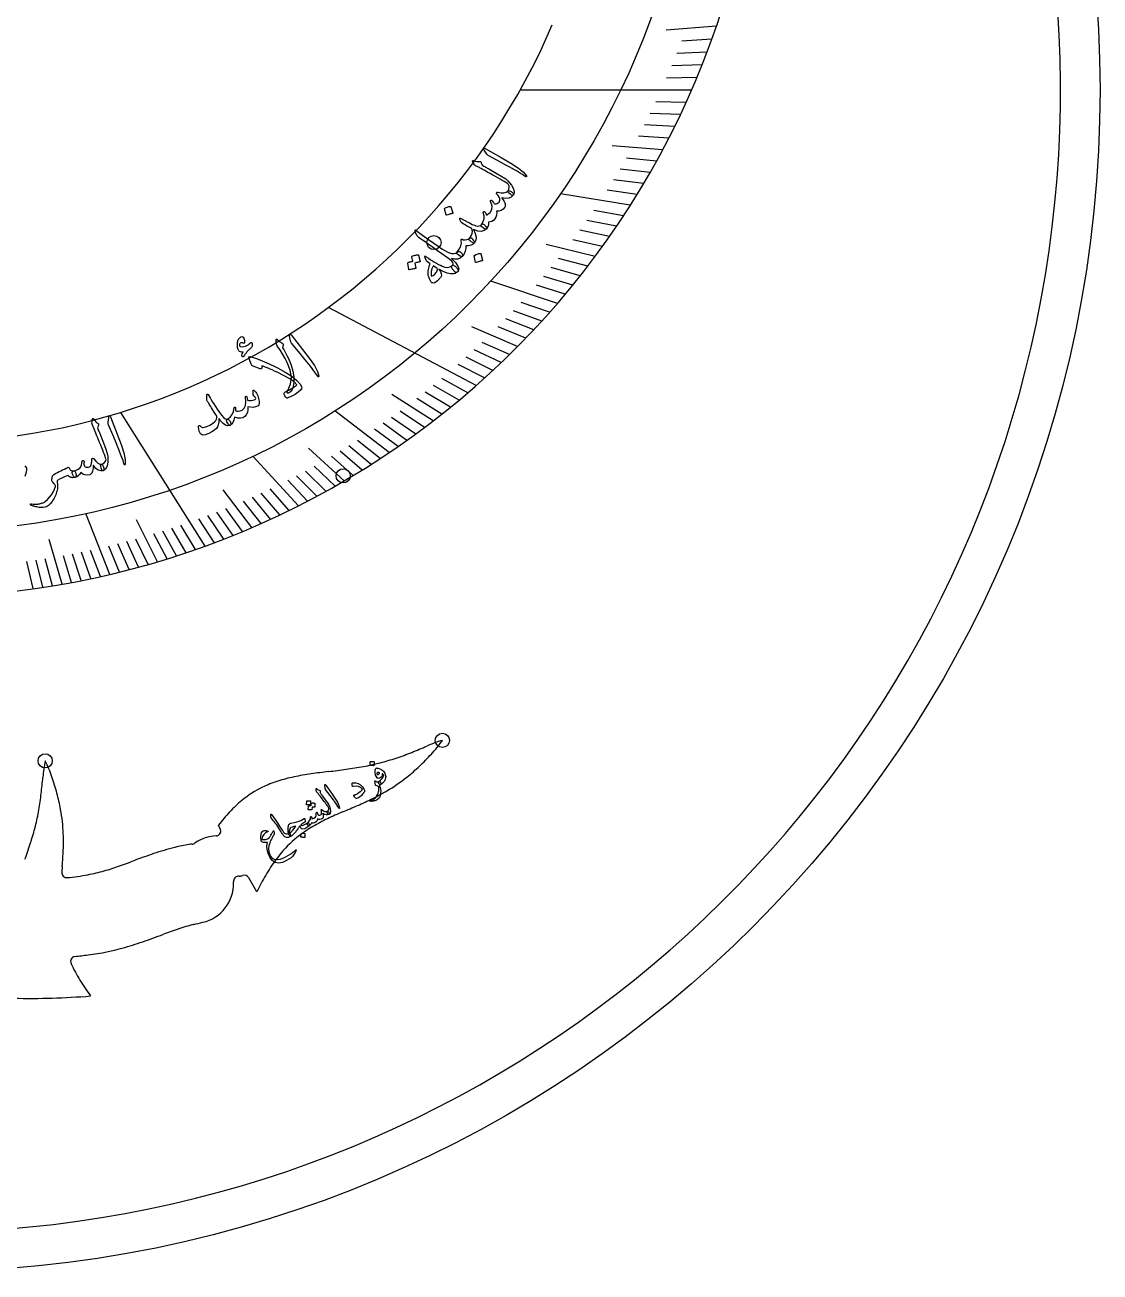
# Model space of a CAD drawing. Header units: millimetres. Extents: x -58 to 58, y -58 to 58.
# Drawn here: x 5.3 to 58.5, y -58.5 to 3.2 of the extents above; entities that cross this region are included whole.
import ezdxf

# ---------------------------------------------------------------- set-up
doc = ezdxf.new("R2010")
doc.units = ezdxf.units.MM
for name, color, linetype in [('CUT_INNER', 6, 'Continuous'), ('CUT_OUTER', 1, 'Continuous'), ('ENGRAVE', 7, 'Continuous'), ('ENGRAVE_FINE', 8, 'Continuous'), ('TEXT', 5, 'Continuous')]:
    doc.layers.add(name, color=color, linetype=linetype)

msp = doc.modelspace()

# ---------------------------------------------------------------- linework, layer by layer
at = {"layer": 'CUT_INNER'}
for points in [[(14.968, -36.539), (14.884, -36.393), (14.881, -36.388)], [(7.158, -38.42), (7.133, -38.706)], [(15.914, -38.908), (15.865, -38.91)], [(16.999, -39.258), (16.784, -39.676), (16.781, -39.681), (16.778, -39.676), (16.381, -38.986)], [(7.591, -43.227), (7.598, -43.243)], [(8.552, -44.831), (8.555, -44.836)]]:
    msp.add_lwpolyline(points, dxfattribs=at)
for centre, radius, start, end in [((0, 0), 56.539, 270.70389, 63.29104), ((0, 16.716), 41.783, 257.27303, 344.10746), ((0, 16.716), 34.178, 256.86171, 336.7479), ((10.699, 1.544), 36.976, 291.82766, 293.08356), ((27.57, -37.695), 5.738, 106.26017, 114.43878), ((21.461, -29.105), 5.456, 316.50738, 325.6126), ((11.923, -34.396), 5.738, 167.9521, 176.1307), ((1.463, -35.701), 5.456, 18.19931, 27.30453), ((19.676, -20.71), 12.988, 280.55773, 284.29604), ((19.954, -21.851), 11.813, 284.35623, 288.38314), ((19.151, -19.492), 14.305, 288.45504, 291.73038), ((16.909, -25.102), 11.516, 313.47692, 317.64612), ((21.422, -47.464), 13.759, 98.15871, 101.73049), ((25.319, -74.562), 41.136, 96.96125, 98.17508), ((13.521, 21.908), 56.053, 276.98062, 277.87594), ((18.594, -14.828), 18.968, 277.90328, 280.51538), ((18.23, -26.498), 9.595, 308.57604, 313.4895), ((-30.624, -30.642), 36.976, 353.51959, 354.77549), ((-4.22, -37.81), 11.516, 15.16885, 19.33805), ((19.312, -39.138), 5.149, 115.91767, 129.43303), ((19.59, -39.735), 5.808, 107.76801, 115.80802), ((20.249, -41.813), 7.987, 101.73095, 107.7239), ((18.754, -27.138), 8.767, 300.56907, 308.50971), ((-8.095, -33.176), 14.305, 350.14697, 353.42231), ((-2.365, -37.31), 9.595, 10.26797, 15.18143), ((20.017, -39.986), 6.252, 129.48853, 137.10357), ((14.84, -19.418), 17.427, 293.42497, 296.0855), ((17.857, -25.601), 10.547, 296.13149, 300.51386), ((-5.637, -33.588), 11.813, 346.04816, 350.07507), ((-1.552, -37.152), 8.767, 2.261, 10.20164), ((22.313, -42.113), 9.382, 137.13072, 142.38925), ((28.884, -54.215), 20.089, 113.04347, 115.36517), ((-32.501, 90.023), 136.668, 293.05526, 293.39599), ((24.278, -44.494), 9.332, 115.37837, 120.35393), ((-6.774, -33.292), 12.988, 342.24966, 345.98797), ((-3.331, -37.212), 10.547, 357.82342, 2.20579), ((14.79, -38.723), 1.804, 105.76571, 126.2065), ((14.84, -38.902), 1.99, 92.13116, 105.75544), ((14.752, -36.664), 0.25, 273.35956, 29.98994), ((22.486, -41.551), 5.884, 127.6735, 139.8252), ((22.868, -42.074), 6.531, 120.40987, 127.52562), ((-12.466, -31.455), 18.968, 339.59521, 342.20731), ((-10.206, -36.937), 17.427, 355.1169, 357.77743), ((16.263, -51.54), 14.492, 104.09296, 108.43611), ((14.576, -44.373), 7.131, 99.32198, 104.9714), ((13.643, -39.051), 1.73, 91.86177, 97.37974), ((13.567, -37.073), 0.25, 274.48753, 308.93722), ((-6.194, 6.926), 48.129, 289.64803, 290.64016), ((20.163, -63.099), 26.692, 108.53251, 110.60202), ((23.431, -42.339), 7.114, 139.88617, 146.95639), ((7.383, -38.728), 0.25, 175.0284, 276.19528), ((6.442, -28.351), 10.67, 275.20518, 280.68443), ((6.65, -29.537), 9.465, 280.77313, 285.87214), ((5.781, -26.577), 12.55, 285.99293, 289.58706), ((15.831, -38.034), 0.877, 275.39618, 286.64618), ((16.164, -39.112), 0.25, 30.01575, 108.96606), ((26.093, -44.065), 10.287, 146.98687, 152.14155), ((13.672, -39.28), 1.96, 283.04587, 1.41534), ((15.878, -39.16), 0.25, 92.98405, 184.47882), ((15.182, -39.233), 0.45, 0.18398, 6.89413), ((16.282, -51.614), 10.647, 104.25539, 108.61128), ((12.202, -33.91), 7.527, 281.16558, 284.7201), ((-5.014, 3.711), 48.626, 289.5549, 290.63893), ((20.443, -63.882), 23.601, 108.67969, 110.63408), ((6.618, -29.406), 13.522, 277.75207, 285.61845), ((5.874, -26.872), 16.163, 285.73975, 289.47235), ((7.821, -43.128), 0.25, 101.05884, 203.25892), ((-96.598, 852.947), 901.889, 276.645449, 276.688197), ((15.128, -39.698), 8.322, 205.21112, 211.52467), ((19.46, -37.04), 13.405, 211.52671, 215.53757), ((5.513, -5.996), 38.959, 268.88473, 274.47807)]:
    msp.add_arc(centre, radius, start, end, dxfattribs=at)
at = {"layer": 'CUT_OUTER'}
msp.add_circle((0, 0), 58.5, dxfattribs=at)
at = {"layer": 'ENGRAVE'}
for points in [[(38.294, 0), (29.811, 0)], [(35.262, -5.698), (31.803, -5.139)], [(31.653, -10.559), (28.355, -9.458)], [(27.635, -14.623), (20.33, -10.757)], [(14.22, -22.572), (10.049, -15.951)], [(23.334, -17.944), (20.651, -15.881)], [(18.84, -20.578), (16.593, -18.123)], [(9.519, -23.968), (8.325, -20.964)]]:
    msp.add_lwpolyline(points, dxfattribs=at)
for centre, radius in [((0, 16.717), 38.589), ((25.547, -7.547), 0.351), ((21.056, -19.093), 0.351), ((25.965, -32.186), 0.351), ((6.312, -33.197), 0.351)]:
    msp.add_circle(centre, radius, dxfattribs=at)
at = {"layer": 'ENGRAVE_FINE'}
for points in [[(39.526, 3.169), (37.032, 2.969)], [(39.297, 2.518), (37.802, 2.423)], [(39.059, 1.876), (37.562, 1.804)], [(38.812, 1.242), (37.315, 1.194)], [(38.557, 0.617), (37.059, 0.593)], [(38.022, -0.608), (36.524, -0.584)], [(37.743, -1.208), (36.246, -1.16)], [(37.457, -1.799), (35.96, -1.727)], [(37.163, -2.382), (35.668, -2.286)], [(36.862, -2.956), (34.369, -2.756)], [(36.555, -3.521), (35.065, -3.378)], [(36.241, -4.078), (34.754, -3.911)], [(35.921, -4.627), (34.437, -4.436)], [(35.594, -5.167), (34.114, -4.952)], [(34.924, -6.221), (33.453, -5.96)], [(34.58, -6.736), (33.115, -6.451)], [(34.231, -7.243), (32.771, -6.934)], [(33.518, -8.231), (31.101, -7.637)], [(33.877, -7.741), (32.423, -7.409)], [(33.154, -8.713), (31.714, -8.334)], [(32.412, -9.652), (30.987, -9.227)], [(32.785, -9.186), (31.353, -8.785)], [(32.035, -10.109), (30.618, -9.662)], [(30.877, -11.433), (29.489, -10.919)], [(31.267, -11), (29.869, -10.508)], [(29.686, -12.687), (27.42, -11.718)], [(30.087, -12.277), (28.719, -11.718)], [(30.484, -11.859), (29.105, -11.323)], [(28.875, -13.484), (27.541, -12.861)], [(29.282, -13.089), (27.936, -12.487)], [(28.465, -13.871), (27.142, -13.227)], [(28.051, -14.25), (26.742, -13.585)], [(26.794, -15.344), (25.524, -14.617)], [(27.216, -14.987), (25.933, -14.28)], [(25.513, -16.373), (23.467, -15.059)], [(25.943, -16.037), (24.702, -15.27)], [(26.37, -15.694), (25.114, -14.947)], [(25.082, -16.701), (23.871, -15.895)], [(24.212, -17.337), (23.032, -16.492)], [(24.648, -17.022), (23.453, -16.197)], [(23.774, -17.644), (22.611, -16.781)], [(21.107, -19.344), (19.341, -17.726)], [(22.003, -18.804), (20.908, -17.869)], [(22.448, -18.524), (21.336, -17.607)], [(22.892, -18.238), (21.762, -17.338)], [(21.555, -19.077), (20.479, -18.125)], [(19.751, -20.104), (18.75, -19.085)], [(20.204, -19.857), (19.184, -18.854)], [(20.656, -19.604), (19.617, -18.617)], [(18.383, -20.805), (17.442, -19.74)], [(19.296, -20.344), (18.315, -19.309)], [(16.543, -21.652), (15.112, -19.78)], [(17.005, -21.45), (16.125, -20.341)], [(17.465, -21.241), (16.565, -20.147)], [(17.925, -21.026), (17.004, -19.946)], [(15.616, -22.038), (14.802, -20.889)], [(16.08, -21.849), (15.244, -20.712)], [(11.877, -23.343), (10.824, -21.273)], [(13.753, -22.738), (13.028, -21.54)], [(14.686, -22.401), (13.916, -21.226)], [(15.152, -22.223), (14.359, -21.061)], [(12.347, -23.201), (11.692, -21.97)], [(12.816, -23.052), (12.138, -21.832)], [(13.285, -22.898), (12.583, -21.689)], [(7.149, -24.451), (6.504, -22.246)], [(9.045, -24.076), (8.559, -22.781)], [(9.991, -23.854), (9.456, -22.576)], [(10.463, -23.735), (9.904, -22.465)], [(10.935, -23.61), (10.351, -22.349)], [(11.406, -23.48), (10.799, -22.228)], [(5.722, -24.673), (5.412, -23.334)], [(6.198, -24.604), (5.862, -23.27)], [(6.673, -24.53), (6.312, -23.202)], [(7.623, -24.365), (7.212, -23.049)], [(8.098, -24.274), (7.661, -22.965)], [(8.572, -24.178), (8.11, -22.875)]]:
    msp.add_lwpolyline(points, dxfattribs=at)
at = {"layer": 'TEXT'}
for points in [[(28.036, -2.974), (28, -2.908), (27.996, -2.872), (28.024, -2.867), (28.084, -2.893), (28.871, -3.341), (29.354, -3.616), (29.724, -3.858), (29.98, -4.07), (30.121, -4.251), (30.128, -4.271), (30.13, -4.286), (30.126, -4.294), (30.115, -4.297), (30.103, -4.296), (30.089, -4.292), (30.073, -4.285), (30.055, -4.274), (29.925, -4.182), (29.782, -4.092), (29.627, -4.001), (29.46, -3.912), (29.417, -3.887), (29.3, -3.823), (29.109, -3.718), (28.844, -3.572), (28.254, -3.253), (28.224, -3.234), (28.199, -3.213), (28.177, -3.192), (28.16, -3.169)], [(27.558, -3.7), (27.524, -3.645), (27.497, -3.602), (27.476, -3.571), (27.463, -3.551), (27.455, -3.537), (27.451, -3.525), (27.452, -3.514), (27.457, -3.503), (27.466, -3.494), (27.478, -3.49), (27.492, -3.49), (27.509, -3.494), (27.59, -3.517), (27.668, -3.531), (27.743, -3.536), (27.815, -3.531), (27.837, -3.531), (27.855, -3.54), (27.87, -3.557), (27.881, -3.584), (27.927, -3.714), (27.972, -3.74), (28.015, -3.765), (28.058, -3.79), (28.1, -3.814), (28.142, -3.837), (28.182, -3.861), (28.222, -3.883), (28.262, -3.905), (28.625, -4.108), (28.904, -4.273), (29.099, -4.401), (29.209, -4.492), (29.377, -4.7), (29.477, -4.887), (29.51, -5.052), (29.474, -5.194), (29.472, -5.197), (29.47, -5.2), (29.467, -5.203), (29.465, -5.206), (29.435, -5.211), (29.389, -5.194), (29.326, -5.155), (29.246, -5.094), (29.218, -5.069), (29.203, -5.044), (29.199, -5.02), (29.208, -4.996), (29.25, -4.909), (29.269, -4.826), (29.266, -4.747), (29.242, -4.671), (29.178, -4.628), (29.104, -4.581), (29.02, -4.529), (28.926, -4.474), (28.823, -4.414), (28.71, -4.35), (28.589, -4.282), (28.458, -4.209), (28.331, -4.137), (28.216, -4.073), (28.114, -4.016), (28.025, -3.966), (27.949, -3.924), (27.886, -3.888), (27.836, -3.86), (27.799, -3.839), (27.61, -3.742), (27.592, -3.731), (27.578, -3.72), (27.567, -3.709), (27.558, -3.7)], [(27.998, -6.119), (27.99, -6.097), (27.986, -6.077), (27.985, -6.059), (27.988, -6.044), (27.995, -6.031), (28.005, -6.022), (28.018, -6.016), (28.035, -6.015), (28.053, -6.019), (28.069, -6.03), (28.084, -6.047), (28.098, -6.071), (28.104, -6.085), (28.11, -6.099), (28.117, -6.114), (28.124, -6.128), (28.131, -6.142), (28.138, -6.157), (28.144, -6.173), (28.15, -6.189), (28.321, -6.061), (28.412, -5.912), (28.423, -5.742), (28.353, -5.552), (28.344, -5.531), (28.339, -5.512), (28.337, -5.495), (28.339, -5.481), (28.345, -5.468), (28.354, -5.458), (28.366, -5.452), (28.382, -5.449), (28.398, -5.451), (28.414, -5.459), (28.429, -5.473), (28.442, -5.492), (28.474, -5.54), (28.502, -5.578), (28.527, -5.606), (28.55, -5.623), (28.59, -5.638), (28.632, -5.636), (28.677, -5.619), (28.724, -5.585), (28.767, -5.541), (28.797, -5.497), (28.812, -5.454), (28.813, -5.409), (28.799, -5.359), (28.766, -5.297), (28.716, -5.222), (28.648, -5.134), (28.64, -5.123), (28.638, -5.111), (28.642, -5.097), (28.651, -5.082), (28.664, -5.068), (28.677, -5.06), (28.691, -5.056), (28.706, -5.058), (28.87, -5.092), (29.009, -5.093), (29.122, -5.059), (29.21, -4.993), (29.231, -4.981), (29.258, -4.979), (29.291, -4.986), (29.331, -5.004), (29.372, -5.026), (29.406, -5.049), (29.434, -5.074), (29.456, -5.101), (29.473, -5.129), (29.482, -5.153), (29.483, -5.174), (29.476, -5.191), (29.372, -5.292), (29.244, -5.349), (29.092, -5.361), (28.916, -5.329), (28.907, -5.327), (28.902, -5.329), (28.901, -5.335), (28.905, -5.344), (28.967, -5.435), (29.015, -5.513), (29.05, -5.578), (29.07, -5.63), (29.078, -5.676), (29.077, -5.72), (29.067, -5.76), (29.048, -5.798), (28.965, -5.892), (28.87, -5.955), (28.764, -5.989), (28.647, -5.993), (28.657, -6.099), (28.645, -6.199), (28.611, -6.292), (28.555, -6.379), (28.486, -6.45), (28.411, -6.5), (28.33, -6.528), (28.243, -6.535), (28.244, -6.632), (28.23, -6.719), (28.2, -6.797), (28.155, -6.865), (28.122, -6.88), (28.071, -6.869), (28, -6.834), (27.91, -6.773), (27.888, -6.748), (27.879, -6.72), (27.883, -6.688), (27.901, -6.653), (27.988, -6.507), (28.033, -6.369), (28.037, -6.24), (27.998, -6.119)], [(26.065, -5.873), (26.065, -5.867), (26.067, -5.861), (26.071, -5.854), (26.078, -5.847), (26.145, -5.814), (26.214, -5.788), (26.285, -5.77), (26.359, -5.758), (26.368, -5.758), (26.375, -5.761), (26.38, -5.767), (26.384, -5.774), (26.487, -6.083), (26.488, -6.092), (26.484, -6.099), (26.475, -6.104), (26.461, -6.108), (26.449, -6.11), (26.43, -6.115), (26.405, -6.122), (26.373, -6.131), (26.334, -6.141), (26.289, -6.155), (26.236, -6.171), (26.175, -6.19), (26.167, -6.191), (26.16, -6.19), (26.156, -6.187), (26.154, -6.18)], [(26.918, -6.569), (26.907, -6.558), (26.893, -6.538), (26.878, -6.509), (26.861, -6.472), (26.847, -6.435), (26.835, -6.405), (26.827, -6.382), (26.822, -6.366), (26.824, -6.346), (26.834, -6.337), (26.854, -6.339), (26.882, -6.352), (26.901, -6.362), (26.922, -6.373), (26.948, -6.387), (26.977, -6.402), (27.01, -6.419), (27.045, -6.438), (27.083, -6.459), (27.124, -6.482), (27.298, -6.574), (27.44, -6.645), (27.549, -6.694), (27.626, -6.722), (27.704, -6.733), (27.776, -6.725), (27.842, -6.698), (27.901, -6.653), (27.917, -6.639), (27.936, -6.631), (27.956, -6.628), (27.977, -6.63), (28.002, -6.637), (28.025, -6.65), (28.047, -6.669), (28.067, -6.695), (28.115, -6.757), (28.146, -6.807), (28.159, -6.843), (28.155, -6.865), (28.034, -6.958), (27.887, -6.996), (27.712, -6.976), (27.511, -6.901), (27.504, -6.899), (27.5, -6.899), (27.499, -6.902), (27.501, -6.907), (27.591, -7.102), (27.63, -7.276), (27.619, -7.429), (27.558, -7.559), (27.547, -7.57), (27.532, -7.575), (27.514, -7.574), (27.493, -7.567), (27.466, -7.553), (27.432, -7.534), (27.393, -7.511), (27.347, -7.482), (27.307, -7.449), (27.287, -7.415), (27.288, -7.378), (27.31, -7.34), (27.39, -7.221), (27.436, -7.102), (27.448, -6.984), (27.425, -6.866), (27.417, -6.857), (27.396, -6.843), (27.362, -6.825), (27.316, -6.801), (27.287, -6.787), (27.252, -6.768), (27.212, -6.745), (27.165, -6.717), (27.112, -6.686), (27.053, -6.651), (26.989, -6.612), (26.918, -6.569)], [(26.465, -8.858), (26.432, -8.8), (26.415, -8.753), (26.415, -8.717), (26.432, -8.691), (26.462, -8.664), (26.484, -8.639), (26.496, -8.616), (26.499, -8.595), (26.478, -8.534), (26.424, -8.464), (26.337, -8.385), (26.219, -8.296), (25.933, -8.098), (25.679, -7.921), (25.458, -7.764), (25.268, -7.629), (25.109, -7.516), (24.982, -7.425), (24.886, -7.356), (24.82, -7.309), (24.779, -7.276), (24.746, -7.247), (24.722, -7.221), (24.707, -7.199), (24.623, -7.01), (24.611, -6.958), (24.614, -6.93), (24.631, -6.924), (24.663, -6.942), (24.988, -7.186), (25.278, -7.398), (25.533, -7.58), (25.753, -7.732), (25.936, -7.854), (26.084, -7.946), (26.195, -8.01), (26.27, -8.045), (26.411, -8.083), (26.53, -8.09), (26.628, -8.066), (26.705, -8.01), (26.729, -7.993), (26.76, -7.988), (26.796, -7.994), (26.838, -8.012), (26.873, -8.034), (26.903, -8.06), (26.927, -8.092), (26.947, -8.128), (26.959, -8.162), (26.963, -8.192), (26.959, -8.216), (26.948, -8.236), (26.844, -8.318), (26.72, -8.364), (26.577, -8.371), (26.416, -8.341), (26.61, -8.537), (26.728, -8.709), (26.771, -8.854), (26.737, -8.974), (26.719, -8.997), (26.701, -9.013), (26.683, -9.024), (26.663, -9.029), (26.639, -9.029), (26.614, -9.02), (26.589, -9.004), (26.563, -8.979), (26.55, -8.964), (26.537, -8.949), (26.524, -8.934), (26.511, -8.919), (26.499, -8.904), (26.487, -8.889), (26.476, -8.874), (26.465, -8.858)], [(27.31, -7.34), (27.337, -7.324), (27.358, -7.315), (27.375, -7.311), (27.387, -7.314), (27.401, -7.323), (27.417, -7.335), (27.434, -7.352), (27.453, -7.372), (27.511, -7.441), (27.547, -7.496), (27.563, -7.535), (27.558, -7.559), (27.481, -7.626), (27.382, -7.673), (27.263, -7.702), (27.122, -7.711), (27.125, -7.843), (27.096, -7.975), (27.036, -8.107), (26.945, -8.238), (26.931, -8.248), (26.914, -8.252), (26.894, -8.248), (26.872, -8.236), (26.738, -8.153), (26.723, -8.144), (26.71, -8.13), (26.7, -8.112), (26.692, -8.089), (26.688, -8.069), (26.688, -8.05), (26.693, -8.031), (26.702, -8.013), (26.809, -7.856), (26.876, -7.709), (26.904, -7.572), (26.892, -7.445), (26.889, -7.428), (26.89, -7.413), (26.896, -7.399), (26.905, -7.386), (26.916, -7.377), (26.927, -7.373), (26.939, -7.376), (26.952, -7.384), (26.962, -7.393), (26.972, -7.4), (26.981, -7.405), (26.989, -7.408), (27.086, -7.411), (27.172, -7.401), (27.247, -7.377), (27.31, -7.34)], [(24.46, -8.246), (24.46, -8.239), (24.462, -8.233), (24.467, -8.227), (24.475, -8.22), (24.51, -8.206), (24.544, -8.192), (24.579, -8.181), (24.614, -8.171), (24.65, -8.163), (24.686, -8.157), (24.724, -8.152), (24.762, -8.149), (24.771, -8.151), (24.778, -8.155), (24.784, -8.161), (24.788, -8.17), (24.862, -8.491), (24.861, -8.496), (24.856, -8.501), (24.847, -8.505), (24.833, -8.508), (24.823, -8.509), (24.807, -8.511), (24.786, -8.515), (24.76, -8.521), (24.728, -8.528), (24.69, -8.537), (24.646, -8.548), (24.596, -8.56), (24.649, -8.811), (24.649, -8.82), (24.644, -8.827), (24.635, -8.832), (24.62, -8.834), (24.608, -8.835), (24.588, -8.839), (24.562, -8.843), (24.53, -8.849), (24.49, -8.857), (24.442, -8.867), (24.388, -8.878), (24.325, -8.892), (24.318, -8.892), (24.312, -8.889), (24.309, -8.885), (24.308, -8.878), (24.249, -8.562), (24.25, -8.556), (24.252, -8.55), (24.257, -8.543), (24.265, -8.537), (24.294, -8.524), (24.323, -8.512), (24.352, -8.502), (24.382, -8.493), (24.412, -8.487), (24.442, -8.482), (24.473, -8.478), (24.504, -8.475)], [(25.953, -8.714), (26.093, -8.762), (26.219, -8.774), (26.332, -8.751), (26.432, -8.691), (26.46, -8.676), (26.493, -8.673), (26.53, -8.683), (26.571, -8.705), (26.591, -8.72), (26.61, -8.735), (26.629, -8.751), (26.648, -8.769), (26.666, -8.787), (26.683, -8.807), (26.698, -8.828), (26.712, -8.851), (26.733, -8.89), (26.744, -8.924), (26.747, -8.95), (26.739, -8.971), (26.696, -9.017), (26.645, -9.053), (26.589, -9.079), (26.526, -9.097), (26.373, -9.098), (26.201, -9.06), (26.007, -8.98), (25.794, -8.86), (25.868, -8.984), (25.911, -9.087), (25.924, -9.167), (25.907, -9.226), (25.891, -9.25), (25.872, -9.274), (25.851, -9.299), (25.829, -9.325), (25.805, -9.351), (25.778, -9.377), (25.749, -9.405), (25.718, -9.434), (25.66, -9.484), (25.612, -9.52), (25.575, -9.542), (25.548, -9.549), (25.493, -9.548), (25.448, -9.536), (25.414, -9.512), (25.39, -9.477), (25.333, -9.35), (25.291, -9.249), (25.266, -9.173), (25.258, -9.123), (25.256, -9.066), (25.259, -9.006), (25.265, -8.943), (25.275, -8.878), (25.289, -8.811), (25.307, -8.741), (25.328, -8.668), (25.353, -8.593), (25.234, -8.505), (25.22, -8.493), (25.207, -8.483), (25.196, -8.473), (25.186, -8.464), (25.177, -8.456), (25.17, -8.448), (25.164, -8.44), (25.161, -8.432), (25.09, -8.258), (25.084, -8.232), (25.095, -8.222), (25.124, -8.228), (25.169, -8.251), (25.274, -8.325), (25.377, -8.395), (25.478, -8.459), (25.578, -8.519), (25.675, -8.574), (25.77, -8.625), (25.863, -8.672), (25.953, -8.714)], [(27.532, -8.208), (27.532, -8.201), (27.534, -8.194), (27.539, -8.188), (27.547, -8.18), (27.618, -8.145), (27.69, -8.117), (27.765, -8.096), (27.842, -8.083), (27.851, -8.083), (27.859, -8.086), (27.864, -8.092), (27.866, -8.1), (27.955, -8.42), (27.955, -8.43), (27.951, -8.437), (27.941, -8.443), (27.927, -8.446), (27.914, -8.449), (27.894, -8.454), (27.868, -8.462), (27.834, -8.471), (27.794, -8.483), (27.745, -8.498), (27.69, -8.516), (27.627, -8.536), (27.617, -8.538), (27.611, -8.537), (27.607, -8.533), (27.605, -8.527)], [(25.515, -8.702), (25.502, -8.726), (25.489, -8.752), (25.476, -8.778), (25.463, -8.806), (25.45, -8.836), (25.439, -8.867), (25.429, -8.901), (25.421, -8.937), (25.413, -8.972), (25.407, -9.006), (25.403, -9.04), (25.401, -9.075), (25.402, -9.108), (25.406, -9.141), (25.412, -9.173), (25.421, -9.205), (25.508, -9.173), (25.588, -9.114), (25.66, -9.029), (25.726, -8.918), (25.73, -8.895), (25.724, -8.869), (25.708, -8.841), (25.682, -8.811)], [(16.528, -12.737), (16.494, -12.767), (16.461, -12.795), (16.431, -12.821), (16.404, -12.845), (16.38, -12.866), (16.359, -12.886), (16.341, -12.905), (16.326, -12.921), (16.312, -12.939), (16.295, -12.96), (16.275, -12.986), (16.252, -13.015), (16.226, -13.048), (16.198, -13.086), (16.167, -13.127), (16.133, -13.173), (16.118, -13.19), (16.102, -13.198), (16.085, -13.199), (16.068, -13.192), (16.044, -13.163), (16.042, -13.117), (16.061, -13.052), (16.101, -12.969), (16.034, -12.966), (15.979, -12.953), (15.934, -12.932), (15.9, -12.902), (15.86, -12.832), (15.834, -12.746), (15.824, -12.644), (15.83, -12.526), (15.85, -12.412), (15.885, -12.321), (15.935, -12.254), (16, -12.21), (16.044, -12.199), (16.082, -12.207), (16.114, -12.232), (16.141, -12.275), (16.161, -12.327), (16.174, -12.377), (16.18, -12.425), (16.18, -12.472), (16.174, -12.508), (16.162, -12.53), (16.143, -12.536), (16.118, -12.528), (16.086, -12.512), (16.054, -12.505), (16.024, -12.506), (15.994, -12.516), (15.966, -12.531), (15.945, -12.551), (15.93, -12.576), (15.923, -12.605), (15.922, -12.636), (15.93, -12.66), (15.947, -12.677), (15.972, -12.688), (16.051, -12.701), (16.137, -12.697), (16.227, -12.674), (16.324, -12.632), (16.332, -12.628), (16.34, -12.622), (16.349, -12.615), (16.359, -12.607), (16.369, -12.598), (16.38, -12.588), (16.392, -12.577), (16.405, -12.566), (16.419, -12.554), (16.431, -12.543), (16.442, -12.534), (16.452, -12.525), (16.461, -12.517), (16.469, -12.511), (16.476, -12.505), (16.482, -12.501), (16.495, -12.496), (16.508, -12.494), (16.52, -12.497), (16.531, -12.504), (16.54, -12.511), (16.547, -12.519), (16.551, -12.528), (16.554, -12.537), (16.558, -12.612), (16.555, -12.67), (16.545, -12.712), (16.528, -12.737)], [(18.564, -14.742), (18.538, -14.813), (18.501, -14.876), (18.452, -14.929), (18.392, -14.974), (18.355, -14.993), (18.325, -15.002), (18.303, -15.002), (18.29, -14.991), (18.285, -14.97), (18.288, -14.943), (18.301, -14.909), (18.323, -14.87), (18.454, -14.561), (18.491, -14.227), (18.435, -13.868), (18.286, -13.484), (18.184, -13.282), (18.073, -13.085), (17.954, -12.894), (17.828, -12.707), (17.792, -12.653), (17.766, -12.609), (17.75, -12.574), (17.744, -12.548), (17.742, -12.51), (17.741, -12.477), (17.739, -12.447), (17.737, -12.423), (17.736, -12.402), (17.735, -12.385), (17.734, -12.373), (17.734, -12.364), (17.737, -12.351), (17.741, -12.342), (17.747, -12.335), (17.754, -12.33), (17.766, -12.328), (17.776, -12.329), (17.785, -12.332), (17.791, -12.338), (17.865, -12.407), (17.928, -12.46), (17.982, -12.497), (18.025, -12.518), (18.058, -12.532), (18.078, -12.552), (18.088, -12.578), (18.086, -12.61), (18.058, -12.753), (18.114, -12.841), (18.169, -12.935), (18.223, -13.035), (18.276, -13.139), (18.328, -13.249), (18.379, -13.365), (18.429, -13.486), (18.479, -13.613), (18.57, -13.91), (18.615, -14.198), (18.613, -14.475), (18.564, -14.742)], [(18.408, -12.178), (18.399, -12.103), (18.409, -12.069), (18.437, -12.075), (18.483, -12.121), (19.039, -12.836), (19.381, -13.274), (19.63, -13.639), (19.786, -13.932), (19.848, -14.153), (19.847, -14.175), (19.843, -14.189), (19.836, -14.196), (19.825, -14.194), (19.814, -14.189), (19.802, -14.179), (19.791, -14.166), (19.779, -14.15), (19.693, -14.015), (19.595, -13.877), (19.486, -13.735), (19.366, -13.588), (19.336, -13.549), (19.252, -13.445), (19.116, -13.275), (18.926, -13.039), (18.503, -12.519), (18.483, -12.49), (18.467, -12.461), (18.455, -12.433), (18.448, -12.406)], [(18.172, -14.944), (18.289, -14.889), (18.393, -14.838), (18.485, -14.789), (18.565, -14.743), (18.632, -14.7), (18.688, -14.661), (18.733, -14.625), (18.765, -14.592), (18.623, -14.446), (18.414, -14.294), (18.138, -14.135), (17.796, -13.967), (17.666, -13.908), (17.547, -13.853), (17.437, -13.805), (17.337, -13.762), (17.247, -13.725), (17.167, -13.694), (17.097, -13.669), (17.037, -13.65), (17.037, -13.76), (17.023, -13.781), (17.004, -13.793), (16.982, -13.796), (16.955, -13.789), (16.609, -13.669), (16.574, -13.651), (16.544, -13.627), (16.521, -13.598), (16.503, -13.563), (16.393, -13.258), (16.386, -13.236), (16.384, -13.219), (16.387, -13.206), (16.395, -13.198), (16.452, -13.194), (16.561, -13.22), (16.721, -13.275), (16.933, -13.358), (17.052, -13.407), (17.168, -13.455), (17.282, -13.504), (17.392, -13.552), (17.5, -13.601), (17.605, -13.65), (17.707, -13.699), (17.806, -13.748), (18.194, -13.959), (18.513, -14.165), (18.762, -14.368), (18.939, -14.569), (18.984, -14.649), (19.005, -14.719), (19, -14.78), (18.969, -14.83), (18.833, -14.951), (18.68, -15.06), (18.508, -15.155), (18.319, -15.237), (18.301, -15.244), (18.286, -15.247), (18.272, -15.246), (18.261, -15.241), (18.202, -15.187), (18.163, -15.128), (18.144, -15.066), (18.144, -14.998), (18.148, -14.976), (18.154, -14.96), (18.162, -14.949), (18.172, -14.944)], [(15.323, -16.295), (15.353, -16.295), (15.381, -16.305), (15.407, -16.323), (15.431, -16.35), (15.456, -16.387), (15.475, -16.423), (15.488, -16.461), (15.496, -16.498), (15.498, -16.533), (15.493, -16.561), (15.482, -16.581), (15.463, -16.595), (15.348, -16.615), (15.232, -16.583), (15.114, -16.501), (14.994, -16.369), (14.976, -16.345), (14.96, -16.325), (14.946, -16.307), (14.935, -16.293), (14.927, -16.282), (14.92, -16.274), (14.917, -16.269), (14.915, -16.267), (14.906, -16.26), (14.9, -16.259), (14.897, -16.266), (14.897, -16.28), (14.897, -16.434), (14.878, -16.564), (14.84, -16.67), (14.781, -16.75), (14.683, -16.836), (14.558, -16.916), (14.408, -16.991), (14.231, -17.06), (14.099, -17.074), (14, -17.014), (13.933, -16.882), (13.897, -16.677), (13.898, -16.651), (13.902, -16.629), (13.912, -16.613), (13.926, -16.602), (13.942, -16.596), (13.959, -16.599), (13.975, -16.608), (13.992, -16.626), (14.027, -16.662), (14.063, -16.687), (14.097, -16.699), (14.131, -16.699), (14.303, -16.655), (14.457, -16.591), (14.593, -16.509), (14.711, -16.407), (14.756, -16.351), (14.786, -16.287), (14.8, -16.218), (14.799, -16.142), (14.783, -16.113), (14.743, -16.047), (14.679, -15.944), (14.59, -15.804), (14.543, -15.729), (14.501, -15.661), (14.464, -15.601), (14.431, -15.547), (14.403, -15.501), (14.38, -15.463), (14.362, -15.434), (14.348, -15.413), (14.329, -15.38), (14.316, -15.348), (14.309, -15.32), (14.307, -15.294), (14.307, -15.261), (14.307, -15.23), (14.307, -15.201), (14.308, -15.175), (14.308, -15.151), (14.308, -15.129), (14.307, -15.11), (14.306, -15.093), (14.307, -15.079), (14.311, -15.068), (14.318, -15.06), (14.328, -15.055), (14.342, -15.054), (14.354, -15.057), (14.364, -15.064), (14.373, -15.075), (14.47, -15.238), (14.564, -15.391), (14.655, -15.534), (14.743, -15.669), (14.827, -15.794), (14.907, -15.91), (14.984, -16.017), (15.057, -16.114), (15.131, -16.202), (15.201, -16.262), (15.265, -16.292), (15.323, -16.295)], [(16.605, -14.861), (16.609, -14.852), (16.618, -14.85), (16.632, -14.853), (16.651, -14.862), (16.675, -14.88), (16.703, -14.911), (16.733, -14.954), (16.765, -15.009), (16.8, -15.073), (16.83, -15.137), (16.854, -15.202), (16.873, -15.268), (16.898, -15.403), (16.901, -15.508), (16.882, -15.582), (16.843, -15.625), (16.723, -15.679), (16.6, -15.704), (16.473, -15.701), (16.344, -15.67), (16.343, -15.823), (16.316, -15.954), (16.264, -16.066), (16.187, -16.155), (16.088, -16.215), (15.971, -16.24), (15.836, -16.231), (15.684, -16.186), (15.649, -16.337), (15.6, -16.455), (15.538, -16.541), (15.463, -16.595), (15.442, -16.594), (15.414, -16.573), (15.377, -16.535), (15.334, -16.477), (15.299, -16.416), (15.286, -16.365), (15.294, -16.325), (15.323, -16.295), (15.463, -16.188), (15.566, -16.056), (15.634, -15.901), (15.666, -15.722), (15.667, -15.712), (15.67, -15.704), (15.675, -15.698), (15.681, -15.694), (15.689, -15.691), (15.697, -15.69), (15.706, -15.691), (15.714, -15.694), (15.726, -15.711), (15.733, -15.744), (15.736, -15.796), (15.735, -15.864), (15.792, -15.889), (15.864, -15.892), (15.952, -15.874), (16.054, -15.835), (16.163, -15.749), (16.228, -15.614), (16.248, -15.429), (16.223, -15.195), (16.222, -15.183), (16.222, -15.174), (16.226, -15.167), (16.231, -15.162), (16.241, -15.158), (16.25, -15.157), (16.258, -15.157), (16.267, -15.16), (16.275, -15.166), (16.282, -15.173), (16.287, -15.181), (16.29, -15.19), (16.328, -15.344), (16.383, -15.358), (16.445, -15.365), (16.512, -15.363), (16.584, -15.353), (16.652, -15.336), (16.699, -15.315), (16.726, -15.291), (16.733, -15.263), (16.723, -15.231), (16.699, -15.192), (16.659, -15.144), (16.605, -15.089), (16.599, -15.069), (16.597, -15.024), (16.599, -14.955), (16.605, -14.861)], [(8.626, -16.478), (8.634, -16.414), (8.639, -16.363), (8.643, -16.326), (8.645, -16.302), (8.647, -16.286), (8.652, -16.274), (8.66, -16.266), (8.67, -16.261), (8.683, -16.26), (8.695, -16.264), (8.707, -16.273), (8.717, -16.287), (8.765, -16.356), (8.817, -16.416), (8.872, -16.466), (8.931, -16.508), (8.948, -16.521), (8.957, -16.54), (8.958, -16.563), (8.95, -16.59), (8.904, -16.721), (8.923, -16.769), (8.941, -16.816), (8.959, -16.862), (8.976, -16.907), (8.993, -16.951), (9.011, -16.995), (9.027, -17.038), (9.044, -17.079), (9.199, -17.465), (9.313, -17.769), (9.384, -17.991), (9.413, -18.131), (9.413, -18.399), (9.374, -18.607), (9.296, -18.756), (9.179, -18.844), (9.175, -18.845), (9.171, -18.846), (9.168, -18.846), (9.164, -18.847), (9.137, -18.833), (9.112, -18.791), (9.087, -18.72), (9.064, -18.622), (9.058, -18.585), (9.061, -18.557), (9.074, -18.536), (9.096, -18.523), (9.182, -18.481), (9.25, -18.429), (9.298, -18.365), (9.326, -18.291), (9.304, -18.218), (9.276, -18.134), (9.242, -18.042), (9.204, -17.939), (9.161, -17.828), (9.114, -17.707), (9.062, -17.578), (9.006, -17.44), (8.953, -17.304), (8.904, -17.181), (8.86, -17.073), (8.822, -16.978), (8.789, -16.898), (8.762, -16.83), (8.741, -16.777), (8.726, -16.737), (8.639, -16.543), (8.633, -16.523), (8.629, -16.506), (8.626, -16.491), (8.626, -16.478)], [(9.454, -16.214), (9.467, -16.139), (9.486, -16.108), (9.511, -16.122), (9.542, -16.18), (9.873, -17.023), (10.076, -17.54), (10.211, -17.961), (10.278, -18.286), (10.274, -18.516), (10.267, -18.537), (10.259, -18.549), (10.251, -18.553), (10.241, -18.549), (10.232, -18.54), (10.223, -18.528), (10.216, -18.512), (10.209, -18.493), (10.165, -18.34), (10.11, -18.179), (10.046, -18.012), (9.973, -17.837), (9.955, -17.791), (9.904, -17.667), (9.821, -17.466), (9.706, -17.186), (9.448, -16.567), (9.437, -16.534), (9.43, -16.502), (9.427, -16.471), (9.428, -16.443)], [(7.722, -18.849), (7.846, -18.815), (7.946, -18.77), (8.022, -18.715), (8.073, -18.651), (8.093, -18.605), (8.109, -18.549), (8.121, -18.483), (8.131, -18.407), (8.136, -18.384), (8.142, -18.366), (8.151, -18.352), (8.161, -18.343), (8.176, -18.337), (8.19, -18.335), (8.203, -18.338), (8.215, -18.346), (8.227, -18.359), (8.235, -18.375), (8.239, -18.394), (8.239, -18.416), (8.233, -18.473), (8.231, -18.521), (8.234, -18.558), (8.241, -18.585), (8.262, -18.622), (8.295, -18.647), (8.34, -18.662), (8.397, -18.666), (8.457, -18.66), (8.506, -18.645), (8.544, -18.623), (8.57, -18.594), (8.593, -18.542), (8.609, -18.47), (8.618, -18.379), (8.62, -18.267), (8.621, -18.254), (8.628, -18.243), (8.64, -18.234), (8.659, -18.227), (8.677, -18.225), (8.693, -18.227), (8.706, -18.233), (8.716, -18.244), (8.818, -18.374), (8.916, -18.464), (9.01, -18.513), (9.1, -18.522), (9.12, -18.526), (9.143, -18.543), (9.166, -18.575), (9.19, -18.62), (9.205, -18.657), (9.215, -18.695), (9.221, -18.731), (9.221, -18.768), (9.218, -18.797), (9.21, -18.819), (9.198, -18.835), (9.182, -18.843), (9.06, -18.851), (8.94, -18.811), (8.823, -18.722), (8.71, -18.586), (8.704, -18.579), (8.699, -18.578), (8.695, -18.581), (8.692, -18.591), (8.684, -18.698), (8.672, -18.788), (8.656, -18.861), (8.637, -18.919), (8.615, -18.959), (8.587, -18.992), (8.553, -19.017), (8.515, -19.035), (8.393, -19.055), (8.281, -19.046), (8.178, -19.005), (8.085, -18.935), (8.017, -19.023), (7.946, -19.092), (7.871, -19.142), (7.793, -19.173), (7.771, -19.172), (7.749, -19.162), (7.727, -19.14), (7.706, -19.109), (7.658, -19.007), (7.645, -18.93), (7.667, -18.877), (7.722, -18.849)], [(7.8, -19.171), (7.742, -19.181), (7.689, -19.185), (7.64, -19.182), (7.597, -19.174), (7.577, -19.167), (7.558, -19.159), (7.54, -19.149), (7.522, -19.137), (7.505, -19.123), (7.488, -19.108), (7.471, -19.092), (7.454, -19.076), (7.306, -19.13), (7.172, -19.186), (7.051, -19.244), (6.944, -19.306), (6.922, -19.324), (6.908, -19.345), (6.902, -19.37), (6.904, -19.399), (6.917, -19.517), (6.921, -19.626), (6.915, -19.725), (6.899, -19.816), (6.88, -19.888), (6.858, -19.96), (6.832, -20.03), (6.803, -20.1), (6.77, -20.169), (6.734, -20.236), (6.694, -20.302), (6.651, -20.367), (6.563, -20.479), (6.475, -20.563), (6.386, -20.62), (6.296, -20.649), (6.208, -20.659), (6.113, -20.66), (6.013, -20.652), (5.906, -20.634), (5.854, -20.622), (5.806, -20.61), (5.762, -20.599), (5.723, -20.587), (5.688, -20.575), (5.657, -20.564), (5.63, -20.553), (5.607, -20.543), (5.593, -20.533), (5.584, -20.522), (5.58, -20.509), (5.581, -20.495), (5.587, -20.482), (5.597, -20.474), (5.612, -20.472), (5.632, -20.476), (5.711, -20.49), (5.781, -20.498), (5.843, -20.501), (5.896, -20.498), (5.924, -20.495), (5.953, -20.491), (5.984, -20.485), (6.016, -20.479), (6.05, -20.471), (6.085, -20.462), (6.122, -20.452), (6.16, -20.44), (6.239, -20.405), (6.327, -20.345), (6.424, -20.261), (6.531, -20.153), (6.632, -20.029), (6.714, -19.897), (6.778, -19.759), (6.822, -19.613), (6.824, -19.607), (6.824, -19.602), (6.822, -19.597), (6.818, -19.592), (6.784, -19.525), (6.747, -19.466), (6.707, -19.416), (6.663, -19.373), (6.647, -19.344), (6.645, -19.287), (6.656, -19.204), (6.679, -19.093), (6.688, -19.071), (6.701, -19.052), (6.717, -19.036), (6.738, -19.023), (6.828, -18.974), (6.917, -18.927), (7.005, -18.882), (7.091, -18.838), (7.176, -18.795), (7.262, -18.755), (7.347, -18.715), (7.432, -18.678), (7.453, -18.671), (7.47, -18.672), (7.484, -18.68), (7.496, -18.695), (7.511, -18.731), (7.529, -18.763), (7.55, -18.79), (7.574, -18.814), (7.602, -18.83), (7.638, -18.841), (7.68, -18.847), (7.729, -18.848), (7.755, -18.852), (7.777, -18.866), (7.797, -18.89), (7.814, -18.923), (7.828, -18.962), (7.837, -19.001), (7.842, -19.042), (7.842, -19.083), (7.837, -19.119), (7.829, -19.145), (7.816, -19.163), (7.8, -19.171)], [(22.395, -33.249), (22.396, -33.245), (22.398, -33.242), (22.401, -33.239), (22.407, -33.237), (22.448, -33.231), (22.489, -33.23), (22.53, -33.232), (22.571, -33.239), (22.576, -33.241), (22.579, -33.244), (22.58, -33.247), (22.581, -33.252), (22.575, -33.43), (22.574, -33.434), (22.57, -33.438), (22.565, -33.439), (22.557, -33.438), (22.55, -33.437), (22.539, -33.437), (22.525, -33.436), (22.507, -33.435), (22.484, -33.434), (22.458, -33.433), (22.427, -33.432), (22.392, -33.432), (22.387, -33.431), (22.384, -33.429), (22.383, -33.427), (22.383, -33.423)], [(22.696, -33.56), (22.709, -33.555), (22.725, -33.552), (22.745, -33.553), (22.767, -33.556), (22.876, -33.588), (22.97, -33.642), (23.048, -33.717), (23.111, -33.812), (23.135, -33.867), (23.151, -33.919), (23.158, -33.969), (23.157, -34.016), (23.129, -34.127), (23.077, -34.225), (23.003, -34.309), (22.905, -34.38), (22.893, -34.383), (22.88, -34.381), (22.865, -34.373), (22.849, -34.359), (22.841, -34.35), (22.834, -34.342), (22.828, -34.332), (22.822, -34.322), (22.817, -34.311), (22.812, -34.301), (22.808, -34.291), (22.804, -34.281), (22.8, -34.263), (22.801, -34.248), (22.806, -34.235), (22.815, -34.224), (22.909, -34.153), (22.982, -34.077), (23.035, -33.997), (23.068, -33.913), (23.051, -33.891), (23.036, -33.873), (23.024, -33.861), (23.014, -33.855), (23.003, -33.85), (22.995, -33.848), (22.988, -33.848), (22.984, -33.851), (22.981, -33.854), (22.98, -33.857), (22.979, -33.86), (22.979, -33.863), (22.982, -33.907), (22.977, -33.945), (22.963, -33.977), (22.941, -34.005), (22.863, -34.058), (22.794, -34.069), (22.734, -34.035), (22.683, -33.959), (22.663, -33.909), (22.649, -33.853), (22.642, -33.792), (22.64, -33.725), (22.644, -33.665), (22.654, -33.617), (22.672, -33.582), (22.696, -33.56)], [(22.747, -33.779), (22.732, -33.794), (22.726, -33.814), (22.729, -33.841), (22.739, -33.873), (22.742, -33.877), (22.744, -33.88), (22.746, -33.882), (22.747, -33.882), (22.767, -33.877), (22.785, -33.869), (22.803, -33.859), (22.82, -33.847), (22.834, -33.834), (22.845, -33.822), (22.851, -33.81), (22.854, -33.797), (22.819, -33.781), (22.789, -33.772), (22.765, -33.772), (22.747, -33.779)], [(20.146, -34.431), (20.144, -34.39), (20.151, -34.371), (20.166, -34.375), (20.191, -34.401), (20.474, -34.801), (20.647, -35.046), (20.772, -35.251), (20.849, -35.413), (20.877, -35.534), (20.876, -35.546), (20.873, -35.553), (20.869, -35.556), (20.864, -35.555), (20.858, -35.552), (20.852, -35.547), (20.846, -35.539), (20.84, -35.53), (20.797, -35.455), (20.748, -35.378), (20.692, -35.298), (20.631, -35.216), (20.616, -35.194), (20.573, -35.136), (20.503, -35.041), (20.406, -34.909), (20.188, -34.619), (20.177, -34.603), (20.169, -34.587), (20.164, -34.572), (20.161, -34.556)], [(21.51, -34.444), (21.505, -34.42), (21.501, -34.398), (21.498, -34.377), (21.496, -34.359), (21.495, -34.343), (21.495, -34.329), (21.496, -34.317), (21.497, -34.307), (21.502, -34.295), (21.509, -34.287), (21.521, -34.282), (21.535, -34.281), (21.677, -34.29), (21.801, -34.324), (21.908, -34.383), (21.998, -34.466), (22.02, -34.492), (22.039, -34.519), (22.056, -34.546), (22.072, -34.573), (22.085, -34.6), (22.096, -34.627), (22.105, -34.654), (22.111, -34.681), (22.112, -34.697), (22.11, -34.713), (22.106, -34.728), (22.099, -34.744), (22.069, -34.788), (22.037, -34.829), (22.002, -34.869), (21.963, -34.907), (21.922, -34.943), (21.879, -34.977), (21.834, -35.009), (21.786, -35.039), (21.723, -35.062), (21.669, -35.05), (21.624, -35.002), (21.588, -34.919), (21.587, -34.908), (21.587, -34.899), (21.59, -34.891), (21.596, -34.884), (21.603, -34.882), (21.61, -34.88), (21.619, -34.88), (21.629, -34.882), (21.657, -34.881), (21.689, -34.871), (21.726, -34.851), (21.767, -34.822), (21.854, -34.754), (21.922, -34.694), (21.972, -34.642), (22.004, -34.599), (22.004, -34.595), (22.003, -34.59), (22, -34.583), (21.995, -34.576), (21.919, -34.511), (21.821, -34.472), (21.701, -34.458), (21.559, -34.469), (21.54, -34.47), (21.525, -34.466), (21.515, -34.458), (21.51, -34.444)], [(22.648, -34.385), (22.622, -34.216), (22.622, -34.202), (22.624, -34.193), (22.63, -34.19), (22.639, -34.193), (22.667, -34.209), (22.693, -34.221), (22.716, -34.231), (22.738, -34.237), (22.758, -34.239), (22.778, -34.238), (22.798, -34.233), (22.817, -34.223), (22.838, -34.218), (22.859, -34.224), (22.881, -34.244), (22.902, -34.275), (22.919, -34.31), (22.925, -34.339), (22.921, -34.362), (22.907, -34.379), (22.893, -34.387), (22.879, -34.396), (22.865, -34.404), (22.85, -34.411), (22.848, -34.413), (22.846, -34.417), (22.846, -34.421), (22.847, -34.427), (22.885, -34.514), (22.908, -34.606), (22.916, -34.704), (22.91, -34.807), (22.892, -34.903), (22.867, -34.982), (22.833, -35.042), (22.792, -35.084), (22.747, -35.114), (22.705, -35.139), (22.665, -35.158), (22.627, -35.172), (22.607, -35.177), (22.586, -35.182), (22.562, -35.187), (22.538, -35.191), (22.511, -35.196), (22.483, -35.199), (22.453, -35.202), (22.422, -35.203), (22.414, -35.204), (22.407, -35.204), (22.402, -35.202), (22.398, -35.199), (22.394, -35.194), (22.392, -35.189), (22.391, -35.185), (22.393, -35.181), (22.395, -35.177), (22.399, -35.173), (22.403, -35.171), (22.409, -35.169), (22.47, -35.149), (22.523, -35.125), (22.571, -35.097), (22.611, -35.066), (22.648, -35.03), (22.682, -34.99), (22.712, -34.946), (22.739, -34.899), (22.763, -34.849), (22.784, -34.795), (22.802, -34.739), (22.817, -34.678), (22.825, -34.627), (22.827, -34.579), (22.824, -34.535), (22.814, -34.494), (22.797, -34.471), (22.769, -34.451), (22.728, -34.433), (22.676, -34.417), (22.666, -34.413), (22.658, -34.406), (22.652, -34.397), (22.648, -34.385)], [(19.251, -35.191), (19.252, -35.188), (19.255, -35.185), (19.258, -35.182), (19.263, -35.18), (19.284, -35.177), (19.304, -35.174), (19.325, -35.173), (19.345, -35.172), (19.365, -35.172), (19.385, -35.174), (19.406, -35.176), (19.426, -35.18), (19.432, -35.182), (19.436, -35.185), (19.438, -35.189), (19.439, -35.194), (19.432, -35.373), (19.43, -35.377), (19.426, -35.379), (19.42, -35.38), (19.412, -35.379), (19.406, -35.378), (19.395, -35.378), (19.381, -35.377), (19.362, -35.376), (19.34, -35.375), (19.314, -35.374), (19.283, -35.373), (19.248, -35.373), (19.243, -35.372), (19.24, -35.371), (19.238, -35.368), (19.238, -35.364)], [(19.728, -34.696), (19.724, -34.661), (19.72, -34.633), (19.717, -34.613), (19.715, -34.6), (19.714, -34.591), (19.715, -34.584), (19.718, -34.579), (19.723, -34.575), (19.73, -34.572), (19.737, -34.572), (19.744, -34.575), (19.752, -34.581), (19.788, -34.609), (19.824, -34.633), (19.861, -34.651), (19.899, -34.664), (19.91, -34.669), (19.917, -34.677), (19.92, -34.689), (19.92, -34.705), (19.913, -34.78), (19.929, -34.802), (19.945, -34.824), (19.961, -34.846), (19.977, -34.867), (19.992, -34.888), (20.007, -34.908), (20.022, -34.928), (20.037, -34.947), (20.172, -35.127), (20.274, -35.27), (20.343, -35.376), (20.377, -35.445), (20.415, -35.585), (20.424, -35.699), (20.405, -35.788), (20.358, -35.85), (20.356, -35.851), (20.354, -35.852), (20.352, -35.853), (20.351, -35.854), (20.335, -35.85), (20.316, -35.831), (20.293, -35.798), (20.266, -35.751), (20.258, -35.732), (20.255, -35.717), (20.259, -35.704), (20.268, -35.694), (20.307, -35.66), (20.334, -35.624), (20.35, -35.584), (20.354, -35.541), (20.332, -35.506), (20.306, -35.466), (20.275, -35.423), (20.241, -35.374), (20.203, -35.322), (20.161, -35.266), (20.115, -35.206), (20.066, -35.142), (20.019, -35.078), (19.976, -35.022), (19.937, -34.971), (19.904, -34.928), (19.875, -34.89), (19.851, -34.859), (19.832, -34.834), (19.819, -34.816), (19.744, -34.727), (19.738, -34.718), (19.734, -34.71), (19.73, -34.702), (19.728, -34.696)], [(19.438, -36.008), (19.438, -35.996), (19.439, -35.985), (19.442, -35.976), (19.447, -35.968), (19.453, -35.963), (19.459, -35.961), (19.467, -35.961), (19.476, -35.963), (19.484, -35.969), (19.49, -35.977), (19.495, -35.989), (19.497, -36.004), (19.497, -36.012), (19.498, -36.02), (19.498, -36.029), (19.499, -36.037), (19.5, -36.046), (19.5, -36.055), (19.5, -36.064), (19.5, -36.073), (19.611, -36.042), (19.686, -35.985), (19.724, -35.902), (19.727, -35.793), (19.727, -35.78), (19.728, -35.77), (19.731, -35.761), (19.735, -35.754), (19.74, -35.749), (19.747, -35.746), (19.755, -35.745), (19.763, -35.747), (19.771, -35.751), (19.777, -35.758), (19.781, -35.768), (19.784, -35.781), (19.79, -35.811), (19.797, -35.836), (19.804, -35.855), (19.812, -35.868), (19.829, -35.883), (19.85, -35.891), (19.876, -35.892), (19.907, -35.885), (19.937, -35.872), (19.96, -35.856), (19.977, -35.837), (19.986, -35.816), (19.989, -35.788), (19.986, -35.75), (19.977, -35.702), (19.961, -35.644), (19.959, -35.637), (19.961, -35.63), (19.966, -35.624), (19.974, -35.618), (19.983, -35.614), (19.991, -35.613), (19.999, -35.614), (20.006, -35.618), (20.08, -35.67), (20.149, -35.699), (20.212, -35.707), (20.27, -35.694), (20.282, -35.692), (20.296, -35.697), (20.311, -35.708), (20.327, -35.725), (20.343, -35.745), (20.355, -35.764), (20.363, -35.782), (20.368, -35.8), (20.371, -35.818), (20.37, -35.831), (20.366, -35.842), (20.359, -35.849), (20.287, -35.876), (20.212, -35.877), (20.134, -35.85), (20.054, -35.797), (20.05, -35.795), (20.047, -35.794), (20.046, -35.797), (20.045, -35.802), (20.058, -35.861), (20.066, -35.91), (20.07, -35.949), (20.069, -35.979), (20.064, -36.004), (20.055, -36.025), (20.042, -36.043), (20.025, -36.058), (19.965, -36.087), (19.906, -36.099), (19.847, -36.095), (19.788, -36.073), (19.772, -36.128), (19.747, -36.176), (19.712, -36.216), (19.668, -36.248), (19.62, -36.27), (19.573, -36.28), (19.527, -36.278), (19.482, -36.265), (19.465, -36.314), (19.442, -36.356), (19.413, -36.389), (19.378, -36.415), (19.359, -36.416), (19.335, -36.401), (19.306, -36.37), (19.272, -36.322), (19.265, -36.306), (19.265, -36.29), (19.273, -36.275), (19.288, -36.26), (19.359, -36.203), (19.408, -36.142), (19.434, -36.077), (19.438, -36.008)], [(19.474, -35.302), (19.475, -35.299), (19.477, -35.296), (19.481, -35.293), (19.486, -35.291), (19.506, -35.287), (19.527, -35.285), (19.547, -35.283), (19.567, -35.283), (19.587, -35.283), (19.608, -35.285), (19.628, -35.287), (19.649, -35.291), (19.654, -35.293), (19.657, -35.296), (19.659, -35.3), (19.66, -35.305), (19.652, -35.484), (19.651, -35.487), (19.648, -35.489), (19.642, -35.49), (19.635, -35.49), (19.63, -35.489), (19.622, -35.489), (19.612, -35.489), (19.598, -35.488), (19.582, -35.487), (19.563, -35.487), (19.542, -35.486), (19.518, -35.486), (19.513, -35.617), (19.512, -35.621), (19.508, -35.624), (19.502, -35.625), (19.494, -35.624), (19.487, -35.623), (19.477, -35.623), (19.462, -35.622), (19.444, -35.621), (19.422, -35.62), (19.395, -35.619), (19.364, -35.618), (19.329, -35.618), (19.325, -35.617), (19.323, -35.615), (19.321, -35.612), (19.322, -35.608), (19.335, -35.435), (19.335, -35.432), (19.338, -35.429), (19.341, -35.426), (19.346, -35.424), (19.361, -35.422), (19.376, -35.419), (19.39, -35.418), (19.405, -35.416), (19.42, -35.416), (19.435, -35.416), (19.45, -35.416), (19.465, -35.418)], [(17.478, -35.856), (17.479, -35.849), (17.48, -35.844), (17.482, -35.84), (17.484, -35.839), (17.49, -35.839), (17.497, -35.843), (17.507, -35.853), (17.519, -35.867), (17.608, -35.988), (17.688, -36.1), (17.76, -36.204), (17.824, -36.3), (17.878, -36.383), (17.926, -36.457), (17.968, -36.523), (18.005, -36.58), (18.037, -36.628), (18.063, -36.668), (18.083, -36.699), (18.098, -36.722), (18.153, -36.783), (18.217, -36.815), (18.288, -36.818), (18.367, -36.791), (18.39, -36.785), (18.41, -36.79), (18.426, -36.806), (18.44, -36.833), (18.455, -36.878), (18.463, -36.912), (18.464, -36.935), (18.457, -36.947), (18.35, -36.991), (18.253, -36.994), (18.168, -36.955), (18.094, -36.875), (18.066, -36.833), (18.037, -36.791), (18.009, -36.748), (17.981, -36.705), (17.953, -36.662), (17.925, -36.618), (17.898, -36.575), (17.87, -36.531), (17.818, -36.448), (17.769, -36.373), (17.724, -36.308), (17.682, -36.252), (17.64, -36.2), (17.595, -36.144), (17.547, -36.085), (17.495, -36.024), (17.486, -36.012), (17.48, -36.001), (17.476, -35.989), (17.475, -35.978)], [(18.329, -36.554), (18.334, -36.489), (18.343, -36.434), (18.355, -36.389), (18.373, -36.354), (18.393, -36.325), (18.418, -36.303), (18.447, -36.288), (18.48, -36.278), (18.633, -36.248), (18.764, -36.218), (18.874, -36.185), (18.963, -36.151), (19.129, -36.055), (19.138, -36.052), (19.146, -36.054), (19.151, -36.06), (19.155, -36.072), (19.18, -36.2), (19.18, -36.209), (19.176, -36.217), (19.169, -36.224), (19.157, -36.232), (19.126, -36.249), (19.096, -36.266), (19.069, -36.282), (19.045, -36.299), (19.022, -36.316), (19.002, -36.333), (18.985, -36.348), (18.969, -36.364), (18.985, -36.377), (19, -36.387), (19.015, -36.392), (19.03, -36.393), (19.084, -36.381), (19.146, -36.354), (19.215, -36.314), (19.29, -36.259), (19.315, -36.25), (19.339, -36.264), (19.362, -36.301), (19.384, -36.361), (19.388, -36.379), (19.389, -36.394), (19.386, -36.405), (19.38, -36.414), (19.256, -36.504), (19.151, -36.558), (19.064, -36.577), (18.995, -36.56), (18.977, -36.544), (18.958, -36.515), (18.939, -36.472), (18.919, -36.416), (18.911, -36.425), (18.902, -36.438), (18.891, -36.452), (18.878, -36.469), (18.864, -36.489), (18.848, -36.511), (18.83, -36.536), (18.811, -36.563), (18.772, -36.617), (18.737, -36.665), (18.706, -36.708), (18.677, -36.746), (18.622, -36.81), (18.567, -36.864), (18.512, -36.91), (18.457, -36.947), (18.421, -36.917), (18.391, -36.879), (18.37, -36.834), (18.355, -36.782), (18.342, -36.731), (18.333, -36.676), (18.329, -36.617), (18.329, -36.554)], [(17.048, -36.704), (17.071, -36.681), (17.101, -36.665), (17.137, -36.655), (17.181, -36.651), (17.204, -36.651), (17.226, -36.653), (17.247, -36.655), (17.266, -36.658), (17.284, -36.662), (17.301, -36.666), (17.316, -36.672), (17.329, -36.678), (17.34, -36.685), (17.342, -36.692), (17.334, -36.7), (17.317, -36.708), (17.21, -36.761), (17.127, -36.838), (17.069, -36.941), (17.035, -37.068), (17.036, -37.075), (17.039, -37.08), (17.045, -37.084), (17.053, -37.088), (17.144, -37.099), (17.23, -37.09), (17.312, -37.063), (17.39, -37.017), (17.402, -37.007), (17.417, -36.989), (17.433, -36.966), (17.451, -36.936), (17.482, -36.879), (17.51, -36.829), (17.534, -36.785), (17.554, -36.748), (17.571, -36.718), (17.584, -36.694), (17.593, -36.677), (17.599, -36.667), (17.609, -36.656), (17.618, -36.655), (17.626, -36.666), (17.632, -36.687), (17.641, -36.747), (17.646, -36.793), (17.646, -36.825), (17.641, -36.843), (17.615, -36.88), (17.589, -36.921), (17.562, -36.967), (17.535, -37.016), (17.507, -37.068), (17.479, -37.125), (17.45, -37.186), (17.421, -37.25), (17.372, -37.397), (17.356, -37.544), (17.373, -37.694), (17.423, -37.844), (17.464, -37.918), (17.515, -37.98), (17.576, -38.029), (17.647, -38.065), (17.785, -38.088), (17.954, -38.061), (18.152, -37.984), (18.381, -37.857), (18.414, -37.835), (18.45, -37.81), (18.488, -37.783), (18.529, -37.754), (18.571, -37.721), (18.615, -37.687), (18.661, -37.65), (18.709, -37.61), (18.718, -37.604), (18.725, -37.601), (18.73, -37.6), (18.735, -37.602), (18.736, -37.625), (18.717, -37.671), (18.678, -37.741), (18.618, -37.835), (18.58, -37.89), (18.545, -37.934), (18.513, -37.969), (18.484, -37.993), (18.368, -38.072), (18.259, -38.137), (18.157, -38.187), (18.061, -38.224), (17.86, -38.257), (17.687, -38.226), (17.542, -38.129), (17.425, -37.967), (17.341, -37.775), (17.294, -37.59), (17.285, -37.411), (17.313, -37.239), (17.235, -37.247), (17.168, -37.248), (17.112, -37.242), (17.068, -37.229), (17.054, -37.221), (17.041, -37.211), (17.031, -37.199), (17.022, -37.184), (17.004, -37.14), (16.991, -37.097), (16.983, -37.054), (16.979, -37.011), (16.981, -36.919), (16.993, -36.837), (17.016, -36.766), (17.048, -36.704)], [(18.719, -36.437), (18.617, -36.453), (18.536, -36.474), (18.474, -36.502), (18.433, -36.535), (18.409, -36.575), (18.393, -36.625), (18.387, -36.687), (18.391, -36.76), (18.398, -36.76), (18.406, -36.759), (18.415, -36.756), (18.425, -36.751), (18.491, -36.7), (18.562, -36.63), (18.638, -36.542), (18.719, -36.437)], [(18.975, -36.8), (18.976, -36.796), (18.978, -36.793), (18.982, -36.79), (18.986, -36.788), (19.028, -36.782), (19.069, -36.781), (19.11, -36.783), (19.151, -36.79), (19.155, -36.792), (19.159, -36.795), (19.16, -36.798), (19.16, -36.803), (19.155, -36.981), (19.154, -36.985), (19.15, -36.988), (19.145, -36.989), (19.137, -36.989), (19.13, -36.988), (19.119, -36.987), (19.105, -36.986), (19.087, -36.986), (19.064, -36.985), (19.038, -36.984), (19.007, -36.983), (18.972, -36.983), (18.967, -36.982), (18.964, -36.98), (18.963, -36.978), (18.963, -36.974)]]:
    msp.add_lwpolyline(points, close=True, dxfattribs=at)
msp.add_lwpolyline([(5.305, -18.602), (5.372, -18.684), (5.384, -18.704), (5.391, -18.729), (5.394, -18.757), (5.392, -18.789), (5.373, -18.906), (5.346, -19.019), (5.311, -19.128)], dxfattribs=at)

doc.saveas('drawing.dxf')
